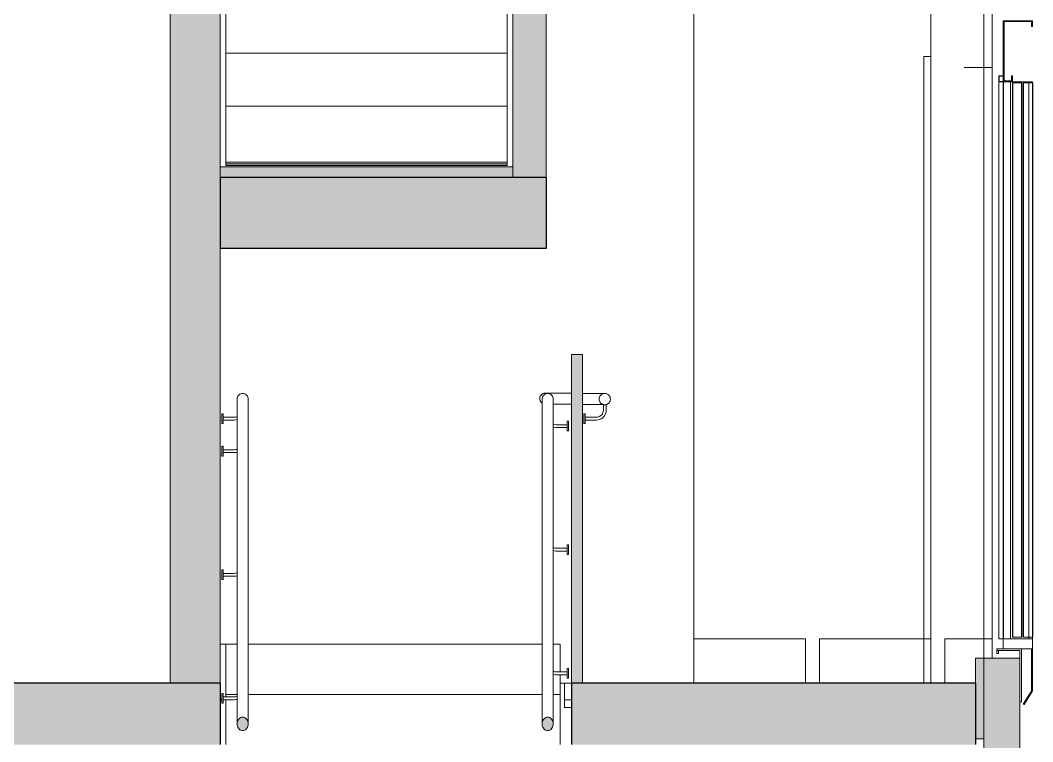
# Model space of a CAD drawing. Header units: metres. Extents: x -35.8 to 4.8, y -7.2 to 21.5.
# Drawn here: x -9.493 to -5.859, y 14.2 to 16.79 of the extents above; entities that cross this region are included whole.
import ezdxf

# ---------------------------------------------------------------- set-up
doc = ezdxf.new("R2010")
doc.units = ezdxf.units.M
doc.header["$MEASUREMENT"] = 0
doc.linetypes.add('STRICHLINIE', pattern=[0.75, 0.5, -0.25])
for name, color, linetype in [('A_Schnitt A Lift RB_1_120 Wand Innen tragend', 7, 'Continuous'), ('A_Schnitt A Lift RB_1_210 Decke', 7, 'Continuous'), ('A_Schnitt A Lift RB_1_270 Deckendurchbruchsymbol', 7, 'Continuous'), ('A_Schnitt A Lift RB_1_410 Treppe', 7, 'Continuous'), ('A_Schnitt A Lift RB_1_430 Aufzug', 7, 'Continuous'), ('A_Schnitt A Lift RB_1_450 Absturzsicherung', 7, 'Continuous')]:
    doc.layers.add(name, color=color, linetype=linetype)

msp = doc.modelspace()

# ---------------------------------------------------------------- hatches: boundary and pattern name
at = {"layer": 'A_Schnitt A Lift RB_1_120 Wand Innen tragend', "linetype": 'Continuous', "lineweight": 0, "true_color": 0x000000}
for points in [[(-8.775, 17.28), (-8.955, 17.28), (-8.955, 14.41), (-8.775, 14.41)], [(-7.725, 16.2255), (-7.605, 16.2255), (-7.605, 17.28), (-7.725, 17.28)]]:
    msp.add_hatch(color=18, dxfattribs=at).paths.add_polyline_path(points)
at = {"layer": 'A_Schnitt A Lift RB_1_210 Decke', "linetype": 'Continuous', "lineweight": 0, "true_color": 0x000000}
for points in [[(-8.775, 16.2255), (-8.775, 15.9701), (-7.605, 15.9701), (-7.605, 16.2255)], [(-11.7, 14.19), (-8.775, 14.19), (-8.775, 14.41), (-11.7, 14.41)], [(-7.515, 14.41), (-7.515, 14.19), (-6.065, 14.19), (-6.065, 14.41)]]:
    msp.add_hatch(color=18, dxfattribs=at).paths.add_polyline_path(points)
at = {"layer": 'A_Schnitt A Lift RB_1_410 Treppe', "linetype": 'Continuous', "lineweight": 0, "true_color": 0x000000}
for points in [[(-8.775, 16.2255), (-7.725, 16.2255), (-7.725, 16.2638), (-8.775, 16.2638)], [(-8.755, 16.2687), (-7.745, 16.2687), (-7.745, 16.275), (-8.755, 16.275)], [(-8.715, 14.2641), (-8.7147, 14.2599), (-8.7138, 14.2558), (-8.7123, 14.252), (-8.7103, 14.2486), (-8.7079, 14.2456), (-8.705, 14.2432), (-8.7018, 14.2415), (-8.6985, 14.2404), (-8.695, 14.24), (-8.6915, 14.2404), (-8.6882, 14.2415), (-8.685, 14.2432), (-8.6821, 14.2456), (-8.6797, 14.2486), (-8.6777, 14.252), (-8.6762, 14.2558), (-8.6753, 14.2599), (-8.675, 14.2641), (-8.6753, 14.2682), (-8.6762, 14.2723), (-8.6777, 14.2761), (-8.6797, 14.2795), (-8.6821, 14.2825), (-8.685, 14.2849), (-8.6882, 14.2866), (-8.6915, 14.2877), (-8.695, 14.2881), (-8.6985, 14.2877), (-8.7018, 14.2866), (-8.705, 14.2849), (-8.7079, 14.2825), (-8.7103, 14.2795), (-8.7123, 14.2761), (-8.7138, 14.2723), (-8.7147, 14.2682)], [(-7.62, 14.2641), (-7.6197, 14.2599), (-7.6188, 14.2558), (-7.6173, 14.252), (-7.6153, 14.2486), (-7.6129, 14.2456), (-7.61, 14.2432), (-7.6068, 14.2415), (-7.6035, 14.2404), (-7.6, 14.24), (-7.5965, 14.2404), (-7.5932, 14.2415), (-7.59, 14.2432), (-7.5871, 14.2456), (-7.5847, 14.2486), (-7.5827, 14.252), (-7.5812, 14.2558), (-7.5803, 14.2599), (-7.58, 14.2641), (-7.5803, 14.2682), (-7.5812, 14.2723), (-7.5827, 14.2761), (-7.5847, 14.2795), (-7.5871, 14.2825), (-7.59, 14.2849), (-7.5932, 14.2866), (-7.5965, 14.2877), (-7.6, 14.2881), (-7.6035, 14.2877), (-7.6068, 14.2866), (-7.61, 14.2849), (-7.6129, 14.2825), (-7.6153, 14.2795), (-7.6173, 14.2761), (-7.6188, 14.2723), (-7.6197, 14.2682)]]:
    msp.add_hatch(color=18, dxfattribs=at).paths.add_polyline_path(points)
at = {"layer": 'A_Schnitt A Lift RB_1_430 Aufzug', "linetype": 'Continuous', "lineweight": 0, "true_color": 0x000000}
for points in [[(-6.035, 14.5), (-6.065, 14.5), (-6.065, 14.21), (-6.035, 14.21)], [(-5.905, 13.92), (-5.905, 14.5), (-6.035, 14.5), (-6.035, 13.92)]]:
    msp.add_hatch(color=18, dxfattribs=at).paths.add_polyline_path(points)
at = {"layer": 'A_Schnitt A Lift RB_1_450 Absturzsicherung', "linetype": 'Continuous', "lineweight": 0, "true_color": 0x000000}
msp.add_hatch(color=18, dxfattribs=at).paths.add_polyline_path([(-7.475, 15.59), (-7.515, 15.59), (-7.515, 14.41), (-7.475, 14.41)])

# ---------------------------------------------------------------- linework, layer by layer
at = {"layer": 'A_Schnitt A Lift RB_1_120 Wand Innen tragend', "color": 7, "linetype": 'Continuous', "lineweight": 18, "ltscale": 1000}
for p, q in [((-8.955, 17.28), (-8.955, 14.41)), ((-8.775, 17.28), (-8.775, 16.2638)), ((-7.725, 17.28), (-7.725, 16.2638)), ((-7.605, 17.28), (-7.605, 16.2255)), ((-7.075, 14.41), (-7.075, 17.28)), ((-6.225, 14.41), (-6.225, 17.28)), ((-8.775, 16.2638), (-8.775, 16.2255)), ((-7.725, 16.2638), (-7.725, 16.2255)), ((-8.775, 15.9701), (-8.775, 14.41))]:
    msp.add_line(p, q, dxfattribs=at)
at = {"layer": 'A_Schnitt A Lift RB_1_120 Wand Innen tragend', "color": 7, "linetype": 'Continuous', "lineweight": 13, "ltscale": 1000}
for p, q in [((-6.25, 14.57), (-6.25, 16.66)), ((-6.25, 16.66), (-6.225, 16.66)), ((-6.25, 14.57), (-6.225, 14.57)), ((-6.25, 14.41), (-6.25, 14.57))]:
    msp.add_line(p, q, dxfattribs=at)
at = {"layer": 'A_Schnitt A Lift RB_1_210 Decke', "color": 7, "linetype": 'Continuous', "lineweight": 25, "ltscale": 1000}
for p, q in [((-8.775, 16.2255), (-8.775, 15.9701)), ((-7.605, 16.2255), (-7.605, 15.9701)), ((-7.605, 15.9701), (-8.775, 15.9701)), ((-8.775, 14.41), (-8.955, 14.41)), ((-8.775, 14.41), (-8.775, 14.19)), ((-7.515, 14.41), (-7.515, 14.19)), ((-7.475, 14.41), (-7.515, 14.41)), ((-6.065, 14.41), (-7.475, 14.41)), ((-6.065, 14.41), (-6.065, 14.21)), ((-6.065, 14.21), (-6.065, 14.19))]:
    msp.add_line(p, q, dxfattribs=at)
at = {"layer": 'A_Schnitt A Lift RB_1_210 Decke', "color": 7, "linetype": 'Continuous', "lineweight": 13, "ltscale": 1000}
msp.add_line((-7.555, 14.41), (-7.54, 14.41), dxfattribs=at)
at = {"layer": 'A_Schnitt A Lift RB_1_210 Decke', "color": 7, "linetype": 'Continuous', "lineweight": 25, "ltscale": 1000, "flags": 128}
for points in [[(-7.605, 16.2255), (-7.725, 16.2255), (-8.775, 16.2255)], [(-8.955, 14.41), (-11.7, 14.41), (-14.69, 14.41)]]:
    msp.add_lwpolyline(points, dxfattribs=at)
at = {"layer": 'A_Schnitt A Lift RB_1_270 Deckendurchbruchsymbol', "color": 7, "linetype": 'Continuous', "lineweight": 13, "ltscale": 1000}
for p, q in [((-7.075, 14.57), (-6.675, 14.57)), ((-6.675, 14.41), (-6.675, 14.57)), ((-6.625, 14.57), (-6.25, 14.57)), ((-6.625, 14.41), (-6.625, 14.57)), ((-6.175, 14.57), (-6.035, 14.57)), ((-6.175, 14.41), (-6.175, 14.57))]:
    msp.add_line(p, q, dxfattribs=at)
at = {"layer": 'A_Schnitt A Lift RB_1_410 Treppe', "color": 7, "linetype": 'Continuous', "lineweight": 18, "ltscale": 1000}
for p, q in [((-8.755, 16.6722), (-8.755, 16.8533)), ((-7.745, 16.6722), (-7.745, 16.8533)), ((-8.755, 16.6722), (-7.745, 16.6722)), ((-8.755, 16.6622), (-8.755, 16.6722)), ((-8.755, 16.4811), (-8.755, 16.6622)), ((-7.745, 16.6622), (-7.745, 16.6722)), ((-7.745, 16.4811), (-7.745, 16.6622)), ((-8.755, 16.4811), (-8.755, 16.4711)), ((-7.745, 16.4811), (-8.755, 16.4811)), ((-8.755, 16.4711), (-8.755, 16.29)), ((-7.745, 16.4811), (-7.745, 16.4711)), ((-7.745, 16.4711), (-7.745, 16.29)), ((-8.755, 16.29), (-8.755, 16.28)), ((-7.745, 16.29), (-7.745, 16.28)), ((-7.745, 16.28), (-8.755, 16.28)), ((-8.755, 16.275), (-8.755, 16.28)), ((-7.745, 16.28), (-7.745, 16.275)), ((-8.755, 14.37), (-8.755, 14.55)), ((-8.715, 14.55), (-8.755, 14.55)), ((-7.62, 14.55), (-8.675, 14.55)), ((-7.555, 14.55), (-7.58, 14.55)), ((-7.555, 14.4507), (-7.555, 14.55)), ((-7.555, 14.37), (-7.555, 14.4407)), ((-8.755, 14.37), (-8.715, 14.37)), ((-8.755, 14.3607), (-8.755, 14.37)), ((-8.675, 14.37), (-7.62, 14.37)), ((-7.58, 14.37), (-7.555, 14.37)), ((-7.555, 14.36), (-7.555, 14.37)), ((-7.555, 14.19), (-7.555, 14.36)), ((-8.755, 14.19), (-8.755, 14.3507))]:
    msp.add_line(p, q, dxfattribs=at)
at = {"layer": 'A_Schnitt A Lift RB_1_410 Treppe', "color": 7, "linetype": 'Continuous', "lineweight": 13, "ltscale": 1000}
for p, q in [((-7.725, 16.2638), (-8.775, 16.2638)), ((-8.755, 16.275), (-8.755, 16.2687)), ((-7.745, 16.275), (-8.755, 16.275)), ((-7.745, 16.2687), (-8.755, 16.2687)), ((-7.745, 16.275), (-7.745, 16.2687)), ((-8.7079, 15.4453), (-8.7103, 15.4429)), ((-8.705, 15.4473), (-8.7079, 15.4453)), ((-8.7018, 15.4488), (-8.705, 15.4473)), ((-8.6985, 15.4497), (-8.7018, 15.4488)), ((-8.695, 15.45), (-8.6985, 15.4497)), ((-8.6915, 15.4497), (-8.695, 15.45)), ((-8.6882, 15.4488), (-8.6915, 15.4497)), ((-8.685, 15.4473), (-8.6882, 15.4488)), ((-8.6821, 15.4453), (-8.685, 15.4473)), ((-8.6797, 15.4429), (-8.6821, 15.4453)), ((-7.6249, 15.4434), (-7.6226, 15.4461)), ((-7.6226, 15.4461), (-7.6199, 15.4483)), ((-7.6199, 15.4483), (-7.6169, 15.4501)), ((-7.6169, 15.4501), (-7.6136, 15.4512)), ((-7.6153, 15.4429), (-7.6129, 15.4453)), ((-7.6136, 15.4512), (-7.6102, 15.4518)), ((-7.6129, 15.4453), (-7.61, 15.4473)), ((-7.6102, 15.4518), (-7.6067, 15.4518)), ((-7.61, 15.4473), (-7.6068, 15.4488)), ((-7.6068, 15.4488), (-7.6035, 15.4497)), ((-7.6067, 15.4518), (-7.515, 15.4509)), ((-7.6035, 15.4497), (-7.6, 15.45)), ((-7.6033, 15.4512), (-7.6, 15.45)), ((-7.6033, 15.4512), (-7.515, 15.4507)), ((-7.6, 15.45), (-7.5965, 15.4497)), ((-7.5965, 15.4497), (-7.5932, 15.4488)), ((-7.5932, 15.4488), (-7.59, 15.4473)), ((-7.59, 15.4473), (-7.5871, 15.4453)), ((-7.5871, 15.4453), (-7.5847, 15.4429)), ((-7.475, 15.4505), (-7.4662, 15.4504)), ((-7.475, 15.4505), (-7.395, 15.45)), ((-7.4079, 15.4453), (-7.4103, 15.4429)), ((-7.405, 15.4473), (-7.4079, 15.4453)), ((-7.4018, 15.4488), (-7.405, 15.4473)), ((-7.3985, 15.4497), (-7.4018, 15.4488)), ((-7.395, 15.45), (-7.3985, 15.4497)), ((-7.3915, 15.4497), (-7.395, 15.45)), ((-7.3882, 15.4488), (-7.3915, 15.4497)), ((-7.385, 15.4473), (-7.3882, 15.4488)), ((-7.3821, 15.4453), (-7.385, 15.4473)), ((-7.3797, 15.4429), (-7.3821, 15.4453)), ((-8.7147, 15.4335), (-8.715, 15.43)), ((-8.715, 15.43), (-8.715, 14.2641)), ((-8.7138, 15.4368), (-8.7147, 15.4335)), ((-8.7123, 15.44), (-8.7138, 15.4368)), ((-8.7103, 15.4429), (-8.7123, 15.44)), ((-8.6777, 15.44), (-8.6797, 15.4429)), ((-8.6762, 15.4368), (-8.6777, 15.44)), ((-8.6753, 15.4335), (-8.6762, 15.4368)), ((-8.675, 15.43), (-8.6753, 15.4335)), ((-8.675, 15.43), (-8.675, 14.2641)), ((-7.6285, 15.4302), (-7.6284, 15.4337)), ((-7.6279, 15.4268), (-7.6285, 15.4302)), ((-7.6284, 15.4337), (-7.6278, 15.4372)), ((-7.6267, 15.4235), (-7.6279, 15.4268)), ((-7.6278, 15.4372), (-7.6266, 15.4404)), ((-7.625, 15.4205), (-7.6267, 15.4235)), ((-7.6266, 15.4404), (-7.6249, 15.4434)), ((-7.6227, 15.4178), (-7.625, 15.4205)), ((-7.62, 15.4179), (-7.625, 15.4205)), ((-7.6201, 15.4156), (-7.6227, 15.4178)), ((-7.62, 15.4167), (-7.6227, 15.4178)), ((-7.62, 15.43), (-7.6197, 15.4335)), ((-7.62, 14.2641), (-7.62, 15.43)), ((-7.6197, 15.4335), (-7.6188, 15.4368)), ((-7.6188, 15.4368), (-7.6173, 15.44)), ((-7.6173, 15.44), (-7.6153, 15.4429)), ((-7.5847, 15.4429), (-7.5827, 15.44)), ((-7.5827, 15.44), (-7.5812, 15.4368)), ((-7.5812, 15.4368), (-7.5803, 15.4335)), ((-7.5803, 15.4335), (-7.58, 15.43)), ((-7.58, 14.2641), (-7.58, 15.43)), ((-7.58, 15.4119), (-7.515, 15.4116)), ((-7.58, 15.4118), (-7.515, 15.4112)), ((-7.475, 15.4115), (-7.4019, 15.4112)), ((-7.475, 15.4109), (-7.3986, 15.4103)), ((-7.4691, 15.4109), (-7.395, 15.41)), ((-7.4147, 15.4335), (-7.415, 15.43)), ((-7.415, 15.43), (-7.4147, 15.4265)), ((-7.4138, 15.4368), (-7.4147, 15.4335)), ((-7.4147, 15.4265), (-7.4138, 15.4232)), ((-7.4123, 15.44), (-7.4138, 15.4368)), ((-7.4138, 15.4232), (-7.4123, 15.42)), ((-7.4103, 15.4429), (-7.4123, 15.44)), ((-7.4123, 15.42), (-7.4103, 15.4171)), ((-7.4103, 15.4171), (-7.4079, 15.4147)), ((-7.4079, 15.4147), (-7.405, 15.4127)), ((-7.405, 15.4127), (-7.4018, 15.4112)), ((-7.4018, 15.4112), (-7.3985, 15.4103)), ((-7.3999, 15.41), (-7.4, 15.3902)), ((-7.3997, 15.41), (-7.3999, 15.41)), ((-7.3993, 15.41), (-7.3997, 15.41)), ((-7.3988, 15.41), (-7.3993, 15.41)), ((-7.3982, 15.41), (-7.3988, 15.41)), ((-7.3985, 15.4103), (-7.395, 15.41)), ((-7.3975, 15.41), (-7.3982, 15.41)), ((-7.3967, 15.41), (-7.3975, 15.41)), ((-7.3959, 15.41), (-7.3967, 15.41)), ((-7.395, 15.41), (-7.3959, 15.41)), ((-7.395, 15.41), (-7.3915, 15.4103)), ((-7.3941, 15.41), (-7.395, 15.41)), ((-7.3933, 15.41), (-7.3941, 15.41)), ((-7.3925, 15.41), (-7.3933, 15.41)), ((-7.3918, 15.41), (-7.3925, 15.41)), ((-7.3912, 15.41), (-7.3918, 15.41)), ((-7.3915, 15.4103), (-7.3882, 15.4112)), ((-7.3907, 15.41), (-7.3912, 15.41)), ((-7.3903, 15.41), (-7.3907, 15.41)), ((-7.3901, 15.41), (-7.3903, 15.41)), ((-7.39, 15.41), (-7.39, 15.3898)), ((-7.3882, 15.4112), (-7.385, 15.4127)), ((-7.385, 15.4127), (-7.3821, 15.4147)), ((-7.3821, 15.4147), (-7.3797, 15.4171)), ((-7.3777, 15.44), (-7.3797, 15.4429)), ((-7.3797, 15.4171), (-7.3777, 15.42)), ((-7.3762, 15.4368), (-7.3777, 15.44)), ((-7.3777, 15.42), (-7.3762, 15.4232)), ((-7.3753, 15.4335), (-7.3762, 15.4368)), ((-7.3762, 15.4232), (-7.3753, 15.4265)), ((-7.375, 15.43), (-7.3753, 15.4335)), ((-7.3753, 15.4265), (-7.375, 15.43)), ((-8.77, 15.3772), (-8.77, 15.3775)), ((-8.765, 15.3775), (-8.77, 15.3775)), ((-8.77, 15.3764), (-8.77, 15.3772)), ((-8.77, 15.3752), (-8.77, 15.3764)), ((-8.77, 15.3734), (-8.77, 15.3752)), ((-8.77, 15.3712), (-8.77, 15.3734)), ((-8.765, 15.3772), (-8.765, 15.3775)), ((-8.765, 15.3764), (-8.765, 15.3772)), ((-8.765, 15.3752), (-8.765, 15.3764)), ((-8.765, 15.3734), (-8.765, 15.3752)), ((-8.765, 15.3712), (-8.765, 15.3734)), ((-7.47, 15.3772), (-7.47, 15.3775)), ((-7.465, 15.3775), (-7.47, 15.3775)), ((-7.47, 15.3764), (-7.47, 15.3772)), ((-7.47, 15.3752), (-7.47, 15.3764)), ((-7.47, 15.3734), (-7.47, 15.3752)), ((-7.47, 15.3712), (-7.47, 15.3734)), ((-7.465, 15.3772), (-7.465, 15.3775)), ((-7.465, 15.3764), (-7.465, 15.3772)), ((-7.465, 15.3752), (-7.465, 15.3764)), ((-7.465, 15.3734), (-7.465, 15.3752)), ((-7.465, 15.3712), (-7.465, 15.3734)), ((-7.4059, 15.3739), (-7.4089, 15.3709)), ((-7.4034, 15.3775), (-7.4059, 15.3739)), ((-7.4015, 15.3815), (-7.4034, 15.3775)), ((-7.4004, 15.3857), (-7.4015, 15.3815)), ((-7.4, 15.3902), (-7.4004, 15.3857)), ((-7.3947, 15.3725), (-7.3982, 15.3675)), ((-7.3921, 15.378), (-7.3947, 15.3725)), ((-7.3905, 15.3839), (-7.3921, 15.378)), ((-7.39, 15.3898), (-7.3905, 15.3839)), ((-8.77, 15.3688), (-8.77, 15.3712)), ((-8.77, 15.366), (-8.77, 15.3688)), ((-8.77, 15.363), (-8.77, 15.366)), ((-8.77, 15.36), (-8.77, 15.363)), ((-8.77, 15.357), (-8.77, 15.36)), ((-8.77, 15.354), (-8.77, 15.357)), ((-8.77, 15.3512), (-8.77, 15.354)), ((-8.77, 15.3488), (-8.77, 15.3512)), ((-8.77, 15.3466), (-8.77, 15.3488)), ((-8.77, 15.3448), (-8.77, 15.3466)), ((-8.77, 15.3436), (-8.77, 15.3448)), ((-8.77, 15.3428), (-8.77, 15.3436)), ((-8.77, 15.3425), (-8.77, 15.3428)), ((-8.765, 15.3425), (-8.77, 15.3425)), ((-8.765, 15.3688), (-8.765, 15.3712)), ((-8.765, 15.366), (-8.765, 15.3688)), ((-8.765, 15.363), (-8.765, 15.366)), ((-8.7252, 15.365), (-8.765, 15.365)), ((-8.765, 15.36), (-8.765, 15.363)), ((-8.765, 15.357), (-8.765, 15.36)), ((-8.765, 15.354), (-8.765, 15.357)), ((-8.7248, 15.355), (-8.765, 15.355)), ((-8.765, 15.3512), (-8.765, 15.354)), ((-8.765, 15.3488), (-8.765, 15.3512)), ((-8.765, 15.3466), (-8.765, 15.3488)), ((-8.765, 15.3448), (-8.765, 15.3466)), ((-8.765, 15.3436), (-8.765, 15.3448)), ((-8.765, 15.3428), (-8.765, 15.3436)), ((-8.765, 15.3425), (-8.765, 15.3428)), ((-8.7207, 15.3654), (-8.7252, 15.365)), ((-8.7189, 15.3555), (-8.7248, 15.355)), ((-8.7165, 15.3665), (-8.7207, 15.3654)), ((-8.715, 15.3566), (-8.7189, 15.3555)), ((-8.715, 15.3672), (-8.7165, 15.3665)), ((-7.58, 15.3404), (-7.5785, 15.3397)), ((-7.5785, 15.3397), (-7.5743, 15.3386)), ((-7.5743, 15.3386), (-7.5698, 15.3382)), ((-7.5698, 15.3382), (-7.53, 15.3382)), ((-7.53, 15.3507), (-7.53, 15.3504)), ((-7.53, 15.3507), (-7.525, 15.3507)), ((-7.53, 15.3504), (-7.53, 15.3497)), ((-7.53, 15.3497), (-7.53, 15.3484)), ((-7.53, 15.3484), (-7.53, 15.3466)), ((-7.53, 15.3466), (-7.53, 15.3445)), ((-7.53, 15.3445), (-7.53, 15.342)), ((-7.53, 15.342), (-7.53, 15.3392)), ((-7.53, 15.3392), (-7.53, 15.3362)), ((-7.53, 15.3362), (-7.53, 15.3332)), ((-7.525, 15.3507), (-7.525, 15.3504)), ((-7.525, 15.3504), (-7.525, 15.3497)), ((-7.525, 15.3497), (-7.525, 15.3484)), ((-7.525, 15.3484), (-7.525, 15.3466)), ((-7.525, 15.3466), (-7.525, 15.3445)), ((-7.525, 15.3445), (-7.525, 15.342)), ((-7.525, 15.342), (-7.525, 15.3392)), ((-7.525, 15.3392), (-7.525, 15.3362)), ((-7.525, 15.3362), (-7.525, 15.3332)), ((-7.47, 15.3688), (-7.47, 15.3712)), ((-7.47, 15.366), (-7.47, 15.3688)), ((-7.47, 15.363), (-7.47, 15.366)), ((-7.47, 15.36), (-7.47, 15.363)), ((-7.47, 15.357), (-7.47, 15.36)), ((-7.47, 15.354), (-7.47, 15.357)), ((-7.47, 15.3512), (-7.47, 15.354)), ((-7.47, 15.3488), (-7.47, 15.3512)), ((-7.47, 15.3466), (-7.47, 15.3488)), ((-7.47, 15.3448), (-7.47, 15.3466)), ((-7.47, 15.3436), (-7.47, 15.3448)), ((-7.47, 15.3428), (-7.47, 15.3436)), ((-7.47, 15.3425), (-7.47, 15.3428)), ((-7.465, 15.3425), (-7.47, 15.3425)), ((-7.465, 15.3688), (-7.465, 15.3712)), ((-7.465, 15.366), (-7.465, 15.3688)), ((-7.465, 15.363), (-7.465, 15.366)), ((-7.4252, 15.365), (-7.465, 15.365)), ((-7.465, 15.36), (-7.465, 15.363)), ((-7.465, 15.357), (-7.465, 15.36)), ((-7.465, 15.354), (-7.465, 15.357)), ((-7.4248, 15.355), (-7.465, 15.355)), ((-7.465, 15.3512), (-7.465, 15.354)), ((-7.465, 15.3488), (-7.465, 15.3512)), ((-7.465, 15.3466), (-7.465, 15.3488)), ((-7.465, 15.3448), (-7.465, 15.3466)), ((-7.465, 15.3436), (-7.465, 15.3448)), ((-7.465, 15.3428), (-7.465, 15.3436)), ((-7.465, 15.3425), (-7.465, 15.3428)), ((-7.4207, 15.3654), (-7.4252, 15.365)), ((-7.4189, 15.3555), (-7.4248, 15.355)), ((-7.4165, 15.3665), (-7.4207, 15.3654)), ((-7.413, 15.3571), (-7.4189, 15.3555)), ((-7.4125, 15.3684), (-7.4165, 15.3665)), ((-7.4075, 15.3597), (-7.413, 15.3571)), ((-7.4089, 15.3709), (-7.4125, 15.3684)), ((-7.4025, 15.3632), (-7.4075, 15.3597)), ((-7.3982, 15.3675), (-7.4025, 15.3632)), ((-7.58, 15.3298), (-7.5761, 15.3287)), ((-7.5761, 15.3287), (-7.5702, 15.3282)), ((-7.5702, 15.3282), (-7.53, 15.3282)), ((-7.53, 15.3332), (-7.53, 15.3302)), ((-7.53, 15.3302), (-7.53, 15.3272)), ((-7.53, 15.3272), (-7.53, 15.3245)), ((-7.53, 15.3245), (-7.53, 15.322)), ((-7.53, 15.322), (-7.53, 15.3198)), ((-7.53, 15.3198), (-7.53, 15.3181)), ((-7.53, 15.3181), (-7.53, 15.3168)), ((-7.53, 15.3168), (-7.53, 15.316)), ((-7.53, 15.316), (-7.53, 15.3157)), ((-7.53, 15.3157), (-7.525, 15.3157)), ((-7.525, 15.3332), (-7.525, 15.3302)), ((-7.525, 15.3302), (-7.525, 15.3272)), ((-7.525, 15.3272), (-7.525, 15.3245)), ((-7.525, 15.3245), (-7.525, 15.322)), ((-7.525, 15.322), (-7.525, 15.3198)), ((-7.525, 15.3198), (-7.525, 15.3181)), ((-7.525, 15.3181), (-7.525, 15.3168)), ((-7.525, 15.3168), (-7.525, 15.316)), ((-7.525, 15.316), (-7.525, 15.3157)), ((-8.77, 15.2604), (-8.77, 15.2607)), ((-8.765, 15.2607), (-8.77, 15.2607)), ((-8.77, 15.2597), (-8.77, 15.2604)), ((-8.77, 15.2584), (-8.77, 15.2597)), ((-8.77, 15.2566), (-8.77, 15.2584)), ((-8.77, 15.2545), (-8.77, 15.2566)), ((-8.77, 15.252), (-8.77, 15.2545)), ((-8.77, 15.2492), (-8.77, 15.252)), ((-8.77, 15.2462), (-8.77, 15.2492)), ((-8.77, 15.2432), (-8.77, 15.2462)), ((-8.77, 15.2402), (-8.77, 15.2432)), ((-8.77, 15.2372), (-8.77, 15.2402)), ((-8.77, 15.2345), (-8.77, 15.2372)), ((-8.77, 15.232), (-8.77, 15.2345)), ((-8.77, 15.2298), (-8.77, 15.232)), ((-8.77, 15.2281), (-8.77, 15.2298)), ((-8.77, 15.2268), (-8.77, 15.2281)), ((-8.765, 15.2604), (-8.765, 15.2607)), ((-8.765, 15.2597), (-8.765, 15.2604)), ((-8.765, 15.2584), (-8.765, 15.2597)), ((-8.765, 15.2566), (-8.765, 15.2584)), ((-8.765, 15.2545), (-8.765, 15.2566)), ((-8.765, 15.252), (-8.765, 15.2545)), ((-8.765, 15.2492), (-8.765, 15.252)), ((-8.765, 15.2462), (-8.765, 15.2492)), ((-8.7252, 15.2482), (-8.765, 15.2482)), ((-8.765, 15.2432), (-8.765, 15.2462)), ((-8.765, 15.2402), (-8.765, 15.2432)), ((-8.765, 15.2372), (-8.765, 15.2402)), ((-8.7248, 15.2382), (-8.765, 15.2382)), ((-8.765, 15.2345), (-8.765, 15.2372)), ((-8.765, 15.232), (-8.765, 15.2345)), ((-8.765, 15.2298), (-8.765, 15.232)), ((-8.765, 15.2281), (-8.765, 15.2298)), ((-8.765, 15.2268), (-8.765, 15.2281)), ((-8.7207, 15.2486), (-8.7252, 15.2482)), ((-8.7189, 15.2387), (-8.7248, 15.2382)), ((-8.7165, 15.2497), (-8.7207, 15.2486)), ((-8.715, 15.2398), (-8.7189, 15.2387)), ((-8.715, 15.2504), (-8.7165, 15.2497)), ((-8.77, 15.226), (-8.77, 15.2268)), ((-8.77, 15.2257), (-8.77, 15.226)), ((-8.765, 15.2257), (-8.77, 15.2257)), ((-8.765, 15.226), (-8.765, 15.2268)), ((-8.765, 15.2257), (-8.765, 15.226)), ((-7.53, 14.9069), (-7.53, 14.9067)), ((-7.53, 14.9069), (-7.525, 14.9069)), ((-7.53, 14.9067), (-7.53, 14.9059)), ((-7.53, 14.9059), (-7.53, 14.9046)), ((-7.53, 14.9046), (-7.53, 14.9029)), ((-7.53, 14.9029), (-7.53, 14.9007)), ((-7.53, 14.9007), (-7.53, 14.8982)), ((-7.525, 14.9069), (-7.525, 14.9067)), ((-7.525, 14.9067), (-7.525, 14.9059)), ((-7.525, 14.9059), (-7.525, 14.9046)), ((-7.525, 14.9046), (-7.525, 14.9029)), ((-7.525, 14.9029), (-7.525, 14.9007)), ((-7.525, 14.9007), (-7.525, 14.8982)), ((-7.58, 14.8967), (-7.5785, 14.896)), ((-7.58, 14.886), (-7.5761, 14.885)), ((-7.5785, 14.896), (-7.5743, 14.8948)), ((-7.5761, 14.885), (-7.5702, 14.8844)), ((-7.5743, 14.8948), (-7.5698, 14.8944)), ((-7.5702, 14.8844), (-7.53, 14.8844)), ((-7.5698, 14.8944), (-7.53, 14.8944)), ((-7.53, 14.8982), (-7.53, 14.8954)), ((-7.53, 14.8954), (-7.53, 14.8925)), ((-7.53, 14.8925), (-7.53, 14.8894)), ((-7.53, 14.8894), (-7.53, 14.8864)), ((-7.53, 14.8864), (-7.53, 14.8835)), ((-7.53, 14.8835), (-7.53, 14.8807)), ((-7.53, 14.8807), (-7.53, 14.8782)), ((-7.53, 14.8782), (-7.53, 14.876)), ((-7.53, 14.876), (-7.53, 14.8743)), ((-7.53, 14.8743), (-7.53, 14.873)), ((-7.53, 14.873), (-7.53, 14.8722)), ((-7.53, 14.8722), (-7.53, 14.8719)), ((-7.53, 14.8719), (-7.525, 14.8719)), ((-7.525, 14.8982), (-7.525, 14.8954)), ((-7.525, 14.8954), (-7.525, 14.8925)), ((-7.525, 14.8925), (-7.525, 14.8894)), ((-7.525, 14.8894), (-7.525, 14.8864)), ((-7.525, 14.8864), (-7.525, 14.8835)), ((-7.525, 14.8835), (-7.525, 14.8807)), ((-7.525, 14.8807), (-7.525, 14.8782)), ((-7.525, 14.8782), (-7.525, 14.876)), ((-7.525, 14.876), (-7.525, 14.8743)), ((-7.525, 14.8743), (-7.525, 14.873)), ((-7.525, 14.873), (-7.525, 14.8722)), ((-7.525, 14.8722), (-7.525, 14.8719)), ((-8.77, 14.8167), (-8.77, 14.8169)), ((-8.765, 14.8169), (-8.77, 14.8169)), ((-8.77, 14.8159), (-8.77, 14.8167)), ((-8.77, 14.8146), (-8.77, 14.8159)), ((-8.77, 14.8129), (-8.77, 14.8146)), ((-8.77, 14.8107), (-8.77, 14.8129)), ((-8.77, 14.8082), (-8.77, 14.8107)), ((-8.77, 14.8054), (-8.77, 14.8082)), ((-8.77, 14.8025), (-8.77, 14.8054)), ((-8.77, 14.7994), (-8.77, 14.8025)), ((-8.77, 14.7964), (-8.77, 14.7994)), ((-8.77, 14.7935), (-8.77, 14.7964)), ((-8.77, 14.7907), (-8.77, 14.7935)), ((-8.765, 14.8167), (-8.765, 14.8169)), ((-8.765, 14.8159), (-8.765, 14.8167)), ((-8.765, 14.8146), (-8.765, 14.8159)), ((-8.765, 14.8129), (-8.765, 14.8146)), ((-8.765, 14.8107), (-8.765, 14.8129)), ((-8.765, 14.8082), (-8.765, 14.8107)), ((-8.765, 14.8054), (-8.765, 14.8082)), ((-8.765, 14.8025), (-8.765, 14.8054)), ((-8.7252, 14.8044), (-8.765, 14.8044)), ((-8.765, 14.7994), (-8.765, 14.8025)), ((-8.765, 14.7964), (-8.765, 14.7994)), ((-8.765, 14.7935), (-8.765, 14.7964)), ((-8.7248, 14.7944), (-8.765, 14.7944)), ((-8.765, 14.7907), (-8.765, 14.7935)), ((-8.7207, 14.8048), (-8.7252, 14.8044)), ((-8.7189, 14.795), (-8.7248, 14.7944)), ((-8.7165, 14.806), (-8.7207, 14.8048)), ((-8.715, 14.796), (-8.7189, 14.795)), ((-8.715, 14.8067), (-8.7165, 14.806)), ((-8.77, 14.7882), (-8.77, 14.7907)), ((-8.77, 14.786), (-8.77, 14.7882)), ((-8.77, 14.7843), (-8.77, 14.786)), ((-8.77, 14.783), (-8.77, 14.7843)), ((-8.77, 14.7822), (-8.77, 14.783)), ((-8.77, 14.7819), (-8.77, 14.7822)), ((-8.765, 14.7819), (-8.77, 14.7819)), ((-8.765, 14.7882), (-8.765, 14.7907)), ((-8.765, 14.786), (-8.765, 14.7882)), ((-8.765, 14.7843), (-8.765, 14.786)), ((-8.765, 14.783), (-8.765, 14.7843)), ((-8.765, 14.7822), (-8.765, 14.783)), ((-8.765, 14.7819), (-8.765, 14.7822)), ((-7.58, 14.4529), (-7.5785, 14.4522)), ((-7.58, 14.4422), (-7.5761, 14.4412)), ((-7.5785, 14.4522), (-7.5743, 14.4511)), ((-7.5761, 14.4412), (-7.5702, 14.4407)), ((-7.5743, 14.4511), (-7.5698, 14.4507)), ((-7.5702, 14.4407), (-7.53, 14.4407)), ((-7.5698, 14.4507), (-7.53, 14.4507)), ((-7.53, 14.4632), (-7.53, 14.4629)), ((-7.53, 14.4632), (-7.525, 14.4632)), ((-7.53, 14.4629), (-7.53, 14.4621)), ((-7.53, 14.4621), (-7.53, 14.4608)), ((-7.53, 14.4608), (-7.53, 14.4591)), ((-7.53, 14.4591), (-7.53, 14.4569)), ((-7.53, 14.4569), (-7.53, 14.4544)), ((-7.53, 14.4544), (-7.53, 14.4517)), ((-7.53, 14.4517), (-7.53, 14.4487)), ((-7.53, 14.4487), (-7.53, 14.4457)), ((-7.53, 14.4457), (-7.53, 14.4426)), ((-7.53, 14.4426), (-7.53, 14.4397)), ((-7.53, 14.4397), (-7.53, 14.4369)), ((-7.53, 14.4369), (-7.53, 14.4344)), ((-7.53, 14.4344), (-7.53, 14.4323)), ((-7.53, 14.4323), (-7.53, 14.4305)), ((-7.53, 14.4305), (-7.53, 14.4292)), ((-7.53, 14.4292), (-7.53, 14.4285)), ((-7.53, 14.4285), (-7.53, 14.4282)), ((-7.53, 14.4282), (-7.525, 14.4282)), ((-7.525, 14.4632), (-7.525, 14.4629)), ((-7.525, 14.4629), (-7.525, 14.4621)), ((-7.525, 14.4621), (-7.525, 14.4608)), ((-7.525, 14.4608), (-7.525, 14.4591)), ((-7.525, 14.4591), (-7.525, 14.4569)), ((-7.525, 14.4569), (-7.525, 14.4544)), ((-7.525, 14.4544), (-7.525, 14.4517)), ((-7.525, 14.4517), (-7.525, 14.4487)), ((-7.525, 14.4487), (-7.525, 14.4457)), ((-7.525, 14.4457), (-7.525, 14.4426)), ((-7.525, 14.4426), (-7.525, 14.4397)), ((-7.525, 14.4397), (-7.525, 14.4369)), ((-7.525, 14.4369), (-7.525, 14.4344)), ((-7.525, 14.4344), (-7.525, 14.4323)), ((-7.525, 14.4323), (-7.525, 14.4305)), ((-7.525, 14.4305), (-7.525, 14.4292)), ((-7.525, 14.4292), (-7.525, 14.4285)), ((-7.525, 14.4285), (-7.525, 14.4282)), ((-8.77, 14.3729), (-8.77, 14.3732)), ((-8.765, 14.3732), (-8.77, 14.3732)), ((-8.77, 14.3721), (-8.77, 14.3729)), ((-8.77, 14.3708), (-8.77, 14.3721)), ((-8.77, 14.3691), (-8.77, 14.3708)), ((-8.77, 14.3669), (-8.77, 14.3691)), ((-8.77, 14.3644), (-8.77, 14.3669)), ((-8.77, 14.3617), (-8.77, 14.3644)), ((-8.77, 14.3587), (-8.77, 14.3617)), ((-8.77, 14.3557), (-8.77, 14.3587)), ((-8.77, 14.3526), (-8.77, 14.3557)), ((-8.765, 14.3729), (-8.765, 14.3732)), ((-8.765, 14.3721), (-8.765, 14.3729)), ((-8.765, 14.3708), (-8.765, 14.3721)), ((-8.765, 14.3691), (-8.765, 14.3708)), ((-8.765, 14.3669), (-8.765, 14.3691)), ((-8.765, 14.3644), (-8.765, 14.3669)), ((-8.765, 14.3617), (-8.765, 14.3644)), ((-8.765, 14.3587), (-8.765, 14.3617)), ((-8.7252, 14.3607), (-8.765, 14.3607)), ((-8.765, 14.3557), (-8.765, 14.3587)), ((-8.765, 14.3526), (-8.765, 14.3557)), ((-8.7207, 14.3611), (-8.7252, 14.3607)), ((-8.7165, 14.3622), (-8.7207, 14.3611)), ((-8.715, 14.3629), (-8.7165, 14.3622)), ((-8.77, 14.3497), (-8.77, 14.3526)), ((-8.77, 14.3469), (-8.77, 14.3497)), ((-8.77, 14.3444), (-8.77, 14.3469)), ((-8.77, 14.3423), (-8.77, 14.3444)), ((-8.77, 14.3405), (-8.77, 14.3423)), ((-8.77, 14.3392), (-8.77, 14.3405)), ((-8.77, 14.3385), (-8.77, 14.3392)), ((-8.77, 14.3382), (-8.77, 14.3385)), ((-8.765, 14.3382), (-8.77, 14.3382)), ((-8.765, 14.3497), (-8.765, 14.3526)), ((-8.7248, 14.3507), (-8.765, 14.3507)), ((-8.765, 14.3469), (-8.765, 14.3497)), ((-8.765, 14.3444), (-8.765, 14.3469)), ((-8.765, 14.3423), (-8.765, 14.3444)), ((-8.765, 14.3405), (-8.765, 14.3423)), ((-8.765, 14.3392), (-8.765, 14.3405)), ((-8.765, 14.3385), (-8.765, 14.3392)), ((-8.765, 14.3382), (-8.765, 14.3385)), ((-8.7189, 14.3512), (-8.7248, 14.3507)), ((-8.715, 14.3522), (-8.7189, 14.3512))]:
    msp.add_line(p, q, dxfattribs=at)
at = {"layer": 'A_Schnitt A Lift RB_1_410 Treppe', "color": 255, "linetype": 'Continuous', "lineweight": 0, "ltscale": 1000}
for p, q in [((-7.515, 14.41), (-7.54, 14.41)), ((-7.54, 14.3233), (-7.54, 14.41)), ((-7.515, 14.35), (-7.54, 14.35)), ((-7.515, 14.3233), (-7.54, 14.3233))]:
    msp.add_line(p, q, dxfattribs=at)
at = {"layer": 'A_Schnitt A Lift RB_1_410 Treppe', "color": 7, "linetype": 'Continuous', "lineweight": 13, "ltscale": 1000, "flags": 128}
for points in [[(-8.7147, 14.2599), (-8.7138, 14.2558), (-8.7123, 14.252), (-8.7103, 14.2486), (-8.7079, 14.2456), (-8.705, 14.2432), (-8.7018, 14.2415), (-8.6985, 14.2404), (-8.695, 14.24), (-8.6915, 14.2404), (-8.6882, 14.2415), (-8.685, 14.2432), (-8.6821, 14.2456), (-8.6797, 14.2486), (-8.6777, 14.252), (-8.6762, 14.2558), (-8.6753, 14.2599), (-8.675, 14.2641), (-8.6753, 14.2682), (-8.6762, 14.2723), (-8.6777, 14.2761), (-8.6797, 14.2795), (-8.6821, 14.2825), (-8.685, 14.2849), (-8.6882, 14.2866), (-8.6915, 14.2877), (-8.695, 14.2881), (-8.6985, 14.2877), (-8.7018, 14.2866), (-8.705, 14.2849), (-8.7079, 14.2825), (-8.7103, 14.2795), (-8.7123, 14.2761), (-8.7138, 14.2723), (-8.7147, 14.2682), (-8.715, 14.2641)], [(-7.62, 14.2641), (-7.6197, 14.2599), (-7.6188, 14.2558), (-7.6173, 14.252), (-7.6153, 14.2486), (-7.6129, 14.2456), (-7.61, 14.2432), (-7.6068, 14.2415), (-7.6035, 14.2404), (-7.6, 14.24), (-7.5965, 14.2404), (-7.5932, 14.2415), (-7.59, 14.2432), (-7.5871, 14.2456), (-7.5847, 14.2486), (-7.5827, 14.252), (-7.5812, 14.2558), (-7.5803, 14.2599), (-7.58, 14.2641), (-7.5803, 14.2682), (-7.5812, 14.2723), (-7.5827, 14.2761), (-7.5847, 14.2795), (-7.5871, 14.2825), (-7.59, 14.2849), (-7.5932, 14.2866), (-7.5965, 14.2877), (-7.6, 14.2881), (-7.6035, 14.2877), (-7.6068, 14.2866), (-7.61, 14.2849), (-7.6129, 14.2825), (-7.6153, 14.2795), (-7.6173, 14.2761), (-7.6188, 14.2723), (-7.6197, 14.2682)]]:
    msp.add_lwpolyline(points, close=True, dxfattribs=at)
at = {"layer": 'A_Schnitt A Lift RB_1_430 Aufzug', "color": 7, "linetype": 'Continuous', "lineweight": 18, "ltscale": 1000}
for p, q in [((-6.035, 16.82), (-6.035, 14.5)), ((-5.905, 14.5), (-6.035, 14.5)), ((-5.905, 14.5), (-5.905, 13.92))]:
    msp.add_line(p, q, dxfattribs=at)
at = {"layer": 'A_Schnitt A Lift RB_1_430 Aufzug', "color": 7, "linetype": 'Continuous', "lineweight": 13, "ltscale": 1000}
for p, q in [((-6.005, 16.82), (-6.005, 16.62)), ((-5.965, 16.57), (-5.965, 16.788)), ((-5.965, 16.788), (-5.86, 16.788)), ((-5.962, 16.785), (-5.962, 16.573)), ((-5.863, 16.785), (-5.962, 16.785)), ((-5.863, 16.768), (-5.863, 16.785)), ((-5.86, 16.768), (-5.863, 16.768)), ((-5.86, 16.788), (-5.86, 16.768)), ((-6.005, 16.62), (-6.105, 16.62)), ((-6.005, 16.62), (-6.005, 14.57)), ((-5.9655, 16.59), (-5.9655, 16.625)), ((-5.9805, 16.57), (-5.9805, 16.59)), ((-5.9805, 16.59), (-5.9795, 16.59)), ((-5.98, 16.5895), (-5.98, 16.5905)), ((-5.98, 16.5905), (-5.965, 16.5905)), ((-5.965, 16.5895), (-5.98, 16.5895)), ((-5.9795, 16.59), (-5.9795, 16.57)), ((-5.965, 16.5905), (-5.965, 16.5895)), ((-5.962, 16.573), (-5.935, 16.573)), ((-5.935, 16.573), (-5.935, 16.59)), ((-5.935, 16.59), (-5.932, 16.59)), ((-5.932, 16.59), (-5.932, 16.57)), ((-5.9795, 16.57), (-5.9805, 16.57)), ((-5.9805, 14.57), (-5.9805, 16.5695)), ((-5.9805, 16.5695), (-5.9655, 16.5695)), ((-5.98, 16.5695), (-5.98, 16.5705)), ((-5.98, 16.5705), (-5.9655, 16.5705)), ((-5.9655, 16.5695), (-5.98, 16.5695)), ((-5.9655, 16.5705), (-5.9655, 16.5695)), ((-5.9655, 16.5695), (-5.9655, 16.5705)), ((-5.9655, 16.5705), (-5.965, 16.5695)), ((-5.9655, 14.57), (-5.9655, 16.5695)), ((-5.9655, 16.5695), (-5.9645, 16.5695)), ((-5.9655, 16.5695), (-5.9655, 14.57)), ((-5.932, 16.57), (-5.965, 16.57)), ((-5.9645, 16.5695), (-5.9645, 14.57)), ((-5.9645, 16.5695), (-5.939, 16.5695)), ((-5.939, 14.57), (-5.939, 16.5695)), ((-5.939, 16.5695), (-5.873, 16.5695)), ((-5.939, 16.5695), (-5.939, 14.57)), ((-5.873, 14.57), (-5.873, 16.5695)), ((-5.873, 16.5695), (-5.8595, 16.5695)), ((-5.8595, 16.5695), (-5.8595, 14.57)), ((-5.8595, 16.565), (-5.859, 16.565)), ((-5.859, 16.565), (-5.859, 14.575)), ((-5.859, 14.575), (-5.8595, 14.575)), ((-6.105, 14.57), (-6.005, 14.57)), ((-6.005, 14.57), (-6.005, 14.5)), ((-5.9655, 14.57), (-5.9805, 14.57)), ((-5.9645, 14.57), (-5.9655, 14.57)), ((-5.965, 14.5335), (-5.965, 14.57)), ((-5.965, 14.57), (-5.86, 14.57)), ((-5.939, 14.57), (-5.9645, 14.57)), ((-5.873, 14.57), (-5.939, 14.57)), ((-5.8595, 14.57), (-5.873, 14.57)), ((-5.86, 14.57), (-5.86, 14.5335)), ((-5.988, 14.5335), (-5.899, 14.5335)), ((-5.988, 14.5275), (-5.988, 14.5335)), ((-5.905, 14.5275), (-5.988, 14.5275)), ((-5.988, 14.5275), (-5.982, 14.5275)), ((-5.988, 14.5165), (-5.988, 14.5275)), ((-5.982, 14.5165), (-5.988, 14.5165)), ((-5.982, 14.5275), (-5.982, 14.5165)), ((-5.86, 14.5335), (-5.965, 14.5335)), ((-5.905, 14.3435), (-5.905, 14.5275)), ((-5.899, 14.5335), (-5.899, 14.3435)), ((-5.863, 14.384), (-5.863, 14.5335)), ((-5.863, 14.5335), (-5.86, 14.5335)), ((-5.86, 14.5335), (-5.86, 14.384)), ((-6.065, 14.5), (-6.065, 14.41)), ((-6.035, 14.5), (-6.065, 14.5)), ((-6.035, 14.5), (-6.035, 14.21)), ((-6.005, 14.5), (-5.905, 14.5)), ((-5.8928, 14.3348), (-5.8628, 14.3838)), ((-5.8602, 14.3822), (-5.8902, 14.3332)), ((-5.86, 14.384), (-5.863, 14.384)), ((-5.8628, 14.3838), (-5.8602, 14.3822)), ((-5.899, 14.3435), (-5.905, 14.3435)), ((-5.8902, 14.3332), (-5.8928, 14.3348)), ((-6.035, 14.21), (-6.065, 14.21)), ((-6.035, 14.21), (-6.035, 13.92))]:
    msp.add_line(p, q, dxfattribs=at)
at = {"layer": 'A_Schnitt A Lift RB_1_430 Aufzug', "color": 7, "linetype": 'STRICHLINIE', "lineweight": 13, "ltscale": 1000}
for p, q in [((-5.932, 14.575), (-5.932, 16.565)), ((-5.932, 16.565), (-5.931, 16.565)), ((-5.931, 16.565), (-5.931, 14.575)), ((-5.931, 14.575), (-5.931, 16.565)), ((-5.931, 16.565), (-5.899, 16.565)), ((-5.899, 16.565), (-5.899, 14.575)), ((-5.899, 14.575), (-5.899, 16.565)), ((-5.899, 16.565), (-5.898, 16.565)), ((-5.898, 16.565), (-5.898, 14.575)), ((-5.893, 14.575), (-5.893, 16.565)), ((-5.893, 16.565), (-5.892, 16.565)), ((-5.892, 16.565), (-5.892, 14.575)), ((-5.892, 14.575), (-5.892, 16.565)), ((-5.892, 16.565), (-5.86, 16.565)), ((-5.86, 16.565), (-5.86, 14.575)), ((-5.86, 14.575), (-5.86, 16.565)), ((-5.86, 16.565), (-5.859, 16.565)), ((-5.859, 16.565), (-5.859, 14.575)), ((-5.931, 14.575), (-5.932, 14.575)), ((-5.899, 14.575), (-5.931, 14.575)), ((-5.898, 14.575), (-5.899, 14.575)), ((-5.892, 14.575), (-5.893, 14.575)), ((-5.86, 14.575), (-5.892, 14.575)), ((-5.859, 14.575), (-5.86, 14.575))]:
    msp.add_line(p, q, dxfattribs=at)
at = {"layer": 'A_Schnitt A Lift RB_1_450 Absturzsicherung', "color": 7, "linetype": 'Continuous', "lineweight": 18, "ltscale": 1000}
for p, q in [((-7.515, 15.59), (-7.515, 14.41)), ((-7.475, 15.59), (-7.515, 15.59)), ((-7.475, 15.59), (-7.475, 14.41))]:
    msp.add_line(p, q, dxfattribs=at)
at = {"layer": 'A_Schnitt A Lift RB_1_450 Absturzsicherung', "color": 7, "linetype": 'Continuous', "lineweight": 13, "ltscale": 1000}
for p, q in [((-8.775, 14.55), (-8.755, 14.55)), ((-8.775, 14.35), (-8.77, 14.35)), ((-8.765, 14.35), (-8.755, 14.35))]:
    msp.add_line(p, q, dxfattribs=at)

doc.saveas('drawing.dxf')
